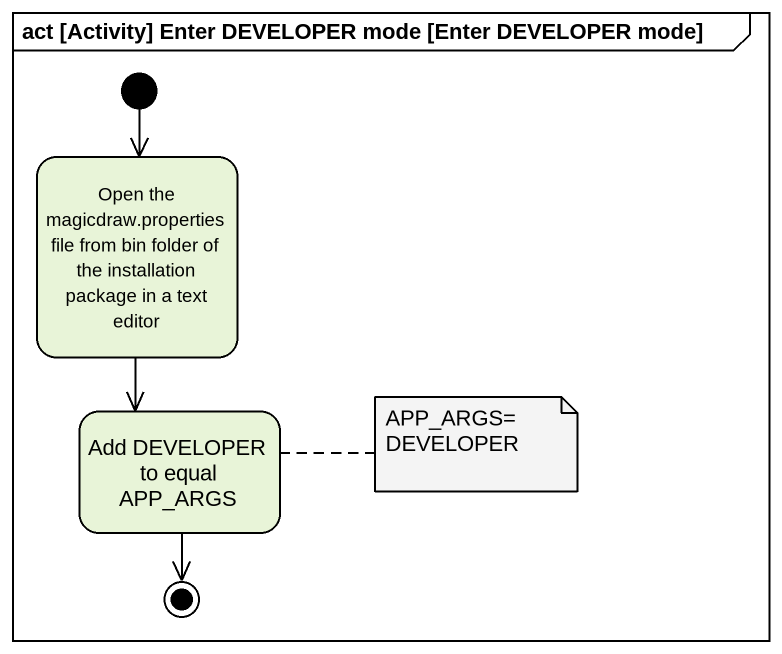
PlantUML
@startuml
mainframe act [Activity] Enter DEVELOPER mode [Enter DEVELOPER mode]
hide empty description
state "Open the magicdraw.properties file from bin folder of the installation package in a text editor" as Open_the_magicdraw
state "Add DEVELOPER to equal APP_ARGS" as Add_DEVELOPER_to_equal_APP
[*] --> Open_the_magicdraw
Open_the_magicdraw --> Add_DEVELOPER_to_equal_APP
Add_DEVELOPER_to_equal_APP --> [*]
note right of Add_DEVELOPER_to_equal_APP : APP_ARGS= DEVELOPER
@enduml
